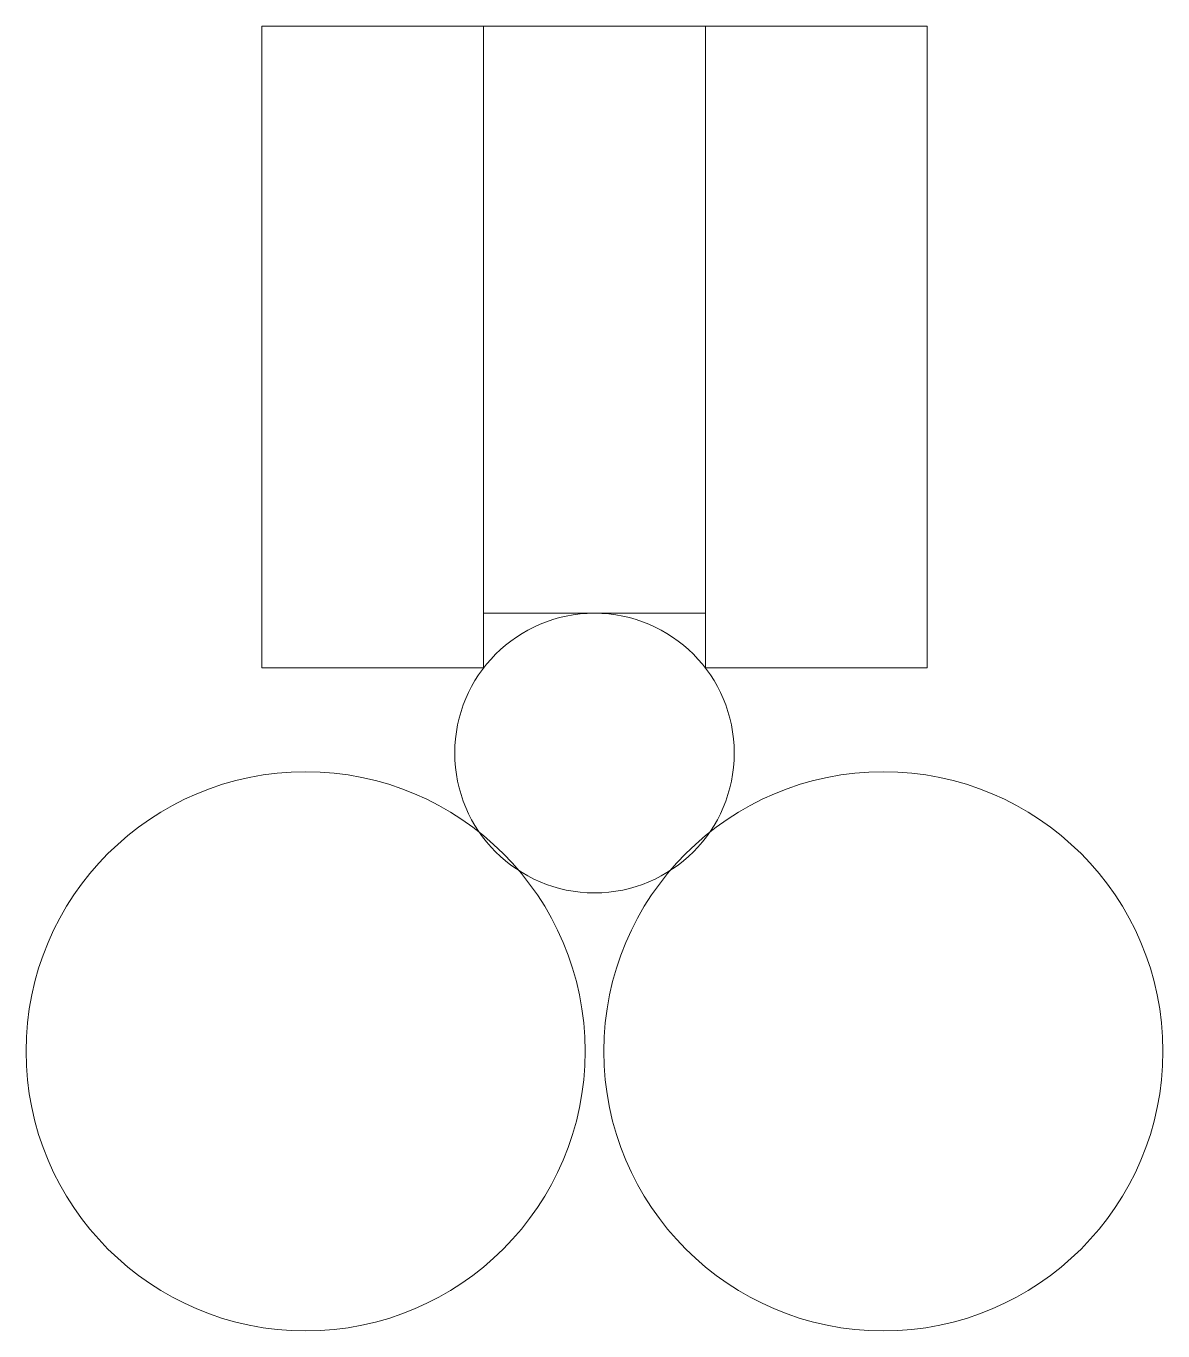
# Model space of a CAD drawing. Header units: millimetres. Extents: x -6.1 to 6.1, y -3 to 11.
import ezdxf

# ---------------------------------------------------------------- set-up
doc = ezdxf.new("R2010")
doc.units = ezdxf.units.MM
doc.layers.get('0').update_dxf_attribs({"linetype": 'CONTINUOUS', "lineweight": 0, "true_color": 0x000000})
doc.layers.add('delrin', color=7, linetype='CONTINUOUS', lineweight=0, true_color=0x000000)

msp = doc.modelspace()

# ---------------------------------------------------------------- linework, layer by layer
for centre, radius in [((0, 3.2), 1.5), ((-3.1, 0), 3), ((3.1, 0), 3)]:
    msp.add_circle(centre, radius)
at = {"layer": 'delrin'}
for p, q in [((-3.57, 4.113), (-3.57, 11)), ((-3.57, 11), (3.57, 11)), ((-1.19, 4.113), (-1.19, 11)), ((1.19, 4.113), (1.19, 11)), ((3.57, 4.113), (3.57, 11)), ((-1.19, 4.7), (1.19, 4.7)), ((-3.57, 4.113), (-1.19, 4.113)), ((1.19, 4.113), (3.57, 4.113))]:
    msp.add_line(p, q, dxfattribs=at)

doc.saveas('drawing.dxf')
